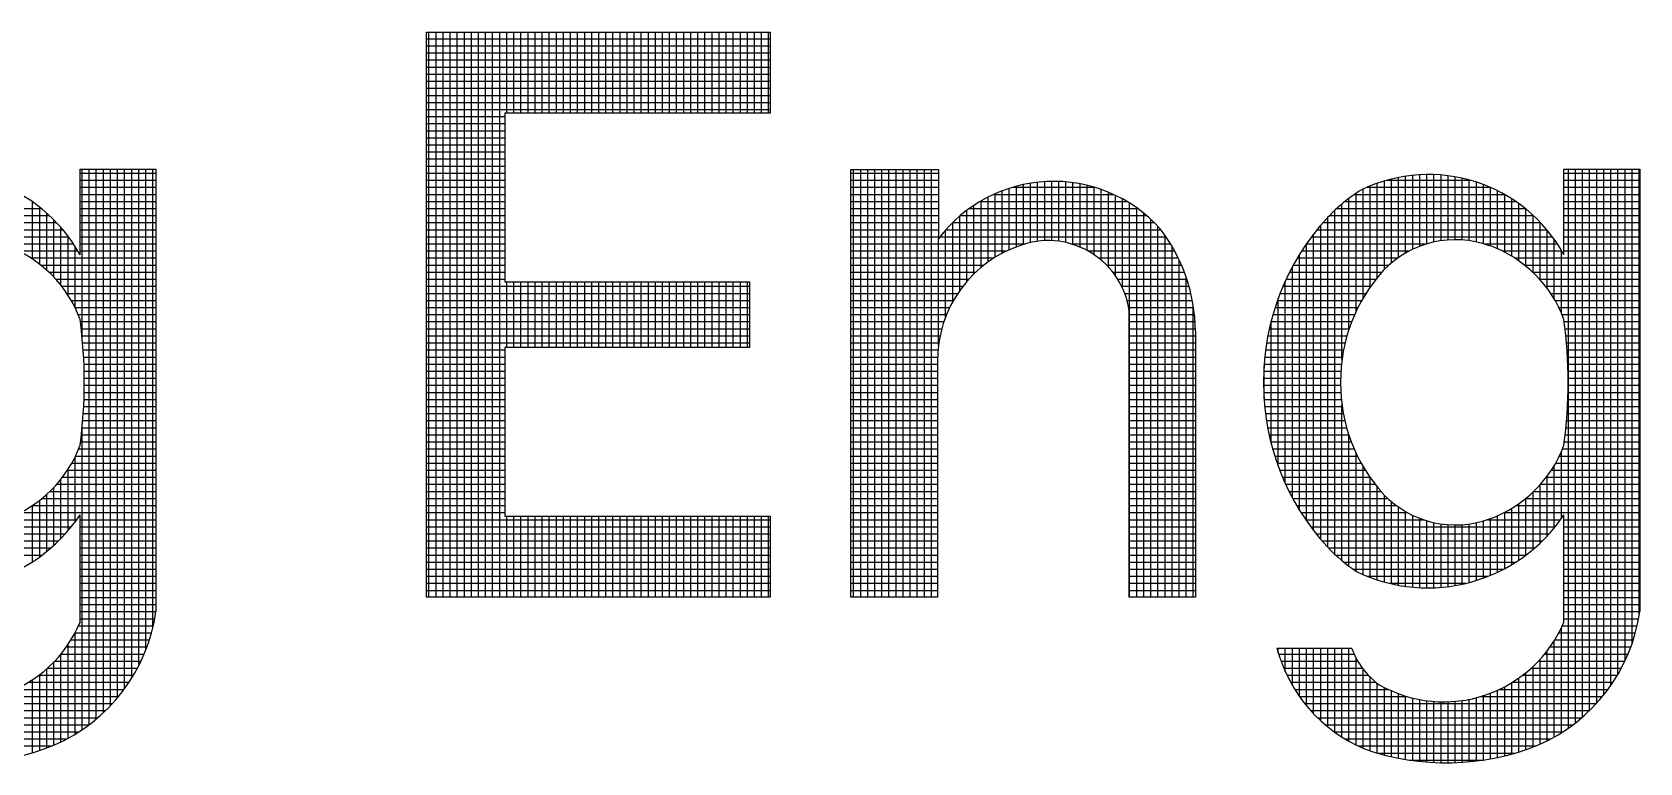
# Model space of a CAD drawing. Header units: inches. Extents: x 0 to 841, y 0 to 594.
# Drawn here: x 722.067 to 726.012, y 99.481 to 101.275 of the extents above; entities that cross this region are included whole.
import ezdxf

# ---------------------------------------------------------------- set-up
doc = ezdxf.new("R2010")
doc.units = ezdxf.units.IN
doc.header["$MEASUREMENT"] = 0
doc.layers.add('BG 한국지역난방기술주식회사 CI', color=7, linetype='Continuous')

msp = doc.modelspace()

# ---------------------------------------------------------------- linework, layer by layer
at = {"layer": 'BG 한국지역난방기술주식회사 CI', "color": 7, "linetype": 'Continuous', "lineweight": 25}
for p, q in [((723.0343, 99.8879), (723.0343, 101.2754)), ((723.0343, 101.2754), (723.8777, 101.2754)), ((723.0343, 101.2591), (723.8777, 101.2591)), ((723.0405, 99.8879), (723.0405, 101.2754)), ((723.0579, 99.8879), (723.0579, 101.2754)), ((723.0753, 99.8879), (723.0753, 101.2754)), ((723.0926, 99.8879), (723.0926, 101.2754)), ((723.11, 99.8879), (723.11, 101.2754)), ((723.1274, 99.8879), (723.1274, 101.2754)), ((723.1447, 99.8879), (723.1447, 101.2754)), ((723.1621, 99.8879), (723.1621, 101.2754)), ((723.1795, 99.8879), (723.1795, 101.2754)), ((723.1968, 99.8879), (723.1968, 101.2754)), ((723.2142, 99.8879), (723.2142, 101.2754)), ((723.2316, 101.0761), (723.2316, 101.2754)), ((723.2489, 101.0761), (723.2489, 101.2754)), ((723.2663, 101.0761), (723.2663, 101.2754)), ((723.2836, 101.0761), (723.2836, 101.2754)), ((723.301, 101.0761), (723.301, 101.2754)), ((723.3184, 101.0761), (723.3184, 101.2754)), ((723.3357, 101.0761), (723.3357, 101.2754)), ((723.3531, 101.0761), (723.3531, 101.2754)), ((723.3705, 101.0761), (723.3705, 101.2754)), ((723.3878, 101.0761), (723.3878, 101.2754)), ((723.4052, 101.0761), (723.4052, 101.2754)), ((723.4226, 101.0761), (723.4226, 101.2754)), ((723.4399, 101.0761), (723.4399, 101.2754)), ((723.4573, 101.0761), (723.4573, 101.2754)), ((723.4747, 101.0761), (723.4747, 101.2754)), ((723.492, 101.0761), (723.492, 101.2754)), ((723.5094, 101.0761), (723.5094, 101.2754)), ((723.5267, 101.0761), (723.5267, 101.2754)), ((723.5441, 101.0761), (723.5441, 101.2754)), ((723.5615, 101.0761), (723.5615, 101.2754)), ((723.5788, 101.0761), (723.5788, 101.2754)), ((723.5962, 101.0761), (723.5962, 101.2754)), ((723.6136, 101.0761), (723.6136, 101.2754)), ((723.6309, 101.0761), (723.6309, 101.2754)), ((723.6483, 101.0761), (723.6483, 101.2754)), ((723.6657, 101.0761), (723.6657, 101.2754)), ((723.683, 101.0761), (723.683, 101.2754)), ((723.7004, 101.0761), (723.7004, 101.2754)), ((723.7178, 101.0761), (723.7178, 101.2754)), ((723.7351, 101.0761), (723.7351, 101.2754)), ((723.7525, 101.0761), (723.7525, 101.2754)), ((723.7699, 101.0761), (723.7699, 101.2754)), ((723.7872, 101.0761), (723.7872, 101.2754)), ((723.8046, 101.0761), (723.8046, 101.2754)), ((723.8219, 101.0761), (723.8219, 101.2754)), ((723.8393, 101.0761), (723.8393, 101.2754)), ((723.8567, 101.0761), (723.8567, 101.2754)), ((723.874, 101.0761), (723.874, 101.2754)), ((723.8777, 101.2754), (723.8777, 101.0761)), ((723.0343, 101.2418), (723.8777, 101.2418)), ((723.0343, 101.2244), (723.8777, 101.2244)), ((723.0343, 101.207), (723.8777, 101.207)), ((723.0343, 101.1897), (723.8777, 101.1897)), ((723.0343, 101.1723), (723.8777, 101.1723)), ((723.0343, 101.1549), (723.8777, 101.1549)), ((723.0343, 101.1376), (723.8777, 101.1376)), ((723.0343, 101.1202), (723.8777, 101.1202)), ((723.0343, 101.1029), (723.8777, 101.1029)), ((723.0343, 101.0855), (723.8777, 101.0855)), ((723.0343, 101.0681), (723.2265, 101.0681)), ((723.8777, 101.0761), (723.2265, 101.0761)), ((723.2265, 101.0761), (723.2265, 100.6621)), ((723.0343, 101.0508), (723.2265, 101.0508)), ((723.0343, 101.0334), (723.2265, 101.0334)), ((723.0343, 101.016), (723.2265, 101.016)), ((723.0343, 100.9987), (723.2265, 100.9987)), ((723.0343, 100.9813), (723.2265, 100.9813)), ((723.0343, 100.9639), (723.2265, 100.9639)), ((723.0343, 100.9466), (723.2265, 100.9466)), ((722.1847, 100.7284), (722.1847, 100.9389)), ((722.1847, 100.9389), (722.3708, 100.9389)), ((722.1847, 100.9292), (722.3708, 100.9292)), ((722.1847, 100.9118), (722.3708, 100.9118)), ((722.1897, 100.525), (722.1897, 100.9389)), ((722.207, 99.5748), (722.207, 100.9389)), ((722.2244, 99.5887), (722.2244, 100.9389)), ((722.2418, 99.6041), (722.2418, 100.9389)), ((722.2591, 99.6214), (722.2591, 100.9389)), ((722.2765, 99.6409), (722.2765, 100.9389)), ((722.2939, 99.6631), (722.2939, 100.9389)), ((722.3112, 99.6889), (722.3112, 100.9389)), ((722.3286, 99.7196), (722.3286, 100.9389)), ((722.346, 99.7581), (722.346, 100.9389)), ((722.3633, 99.8134), (722.3633, 100.9389)), ((722.3708, 100.9389), (722.3708, 99.8526)), ((723.0343, 100.9292), (723.2265, 100.9292)), ((723.0343, 100.9118), (723.2265, 100.9118)), ((724.0759, 99.8879), (724.0759, 100.9383)), ((724.0759, 100.9383), (724.2907, 100.9383)), ((724.0759, 100.9292), (724.2907, 100.9292)), ((724.0759, 100.9118), (724.2907, 100.9118)), ((724.0824, 99.8879), (724.0824, 100.9383)), ((724.0998, 99.8879), (724.0998, 100.9383)), ((724.1171, 99.8879), (724.1171, 100.9383)), ((724.1345, 99.8879), (724.1345, 100.9383)), ((724.1519, 99.8879), (724.1519, 100.9383)), ((724.1692, 99.8879), (724.1692, 100.9383)), ((724.1866, 99.8879), (724.1866, 100.9383)), ((724.204, 99.8879), (724.204, 100.9383)), ((724.2213, 99.8879), (724.2213, 100.9383)), ((724.2387, 99.8879), (724.2387, 100.9383)), ((724.2561, 99.8879), (724.2561, 100.9383)), ((724.2734, 99.8879), (724.2734, 100.9383)), ((724.2907, 100.9383), (724.2907, 100.7681)), ((724.5165, 100.7588), (724.5165, 100.9045)), ((724.5339, 100.7618), (724.5339, 100.9069)), ((724.5513, 100.7633), (724.5513, 100.9083)), ((724.5686, 100.7633), (724.5686, 100.909)), ((724.586, 100.7618), (724.586, 100.9088)), ((724.6033, 100.7587), (724.6033, 100.9077)), ((724.6207, 100.7541), (724.6207, 100.9057)), ((724.6381, 100.7477), (724.6381, 100.9029)), ((725.3674, 100.673), (725.3674, 100.9043)), ((725.3848, 100.6929), (725.3848, 100.91)), ((725.3912, 100.9118), (725.5949, 100.9118)), ((725.4021, 100.7088), (725.4021, 100.9147)), ((725.4195, 100.7221), (725.4195, 100.9186)), ((725.4368, 100.7331), (725.4368, 100.9216)), ((725.4542, 100.7422), (725.4542, 100.9238)), ((725.4716, 100.7496), (725.4716, 100.9252)), ((725.4889, 100.7555), (725.4889, 100.9258)), ((725.5063, 100.76), (725.5063, 100.9256)), ((725.5237, 100.7632), (725.5237, 100.9246)), ((725.541, 100.7651), (725.541, 100.9227)), ((725.5584, 100.7658), (725.5584, 100.9201)), ((725.5758, 100.7652), (725.5758, 100.9167)), ((725.5931, 100.7635), (725.5931, 100.9123)), ((725.6105, 100.7604), (725.6105, 100.9071)), ((725.8253, 100.7284), (725.8253, 100.9389)), ((725.8253, 100.9389), (726.0115, 100.9389)), ((725.8253, 100.9292), (726.0115, 100.9292)), ((725.8253, 100.9118), (726.0115, 100.9118)), ((725.8362, 99.5664), (725.8362, 100.9389)), ((725.8536, 99.5793), (725.8536, 100.9389)), ((725.871, 99.5937), (725.871, 100.9389)), ((725.8883, 99.6097), (725.8883, 100.9389)), ((725.9057, 99.6277), (725.9057, 100.9389)), ((725.923, 99.6481), (725.923, 100.9389)), ((725.9404, 99.6714), (725.9404, 100.9389)), ((725.9578, 99.6986), (725.9578, 100.9389)), ((725.9751, 99.7315), (725.9751, 100.9389)), ((725.9925, 99.7741), (725.9925, 100.9389)), ((726.0099, 99.8421), (726.0099, 100.9389)), ((726.0115, 100.9389), (726.0115, 99.8526)), ((722.1847, 100.8945), (722.3708, 100.8945)), ((722.1847, 100.8771), (722.3708, 100.8771)), ((723.0343, 100.8945), (723.2265, 100.8945)), ((723.0343, 100.8771), (723.2265, 100.8771)), ((724.0759, 100.8945), (724.2907, 100.8945)), ((724.0759, 100.8771), (724.2907, 100.8771)), ((724.4123, 100.7112), (724.4123, 100.8704)), ((724.4262, 100.8771), (724.7194, 100.8771)), ((724.4297, 100.7227), (724.4297, 100.8787)), ((724.4471, 100.7327), (724.4471, 100.8858)), ((724.4644, 100.7411), (724.4644, 100.892)), ((724.4726, 100.8945), (724.673, 100.8945)), ((724.4818, 100.7482), (724.4818, 100.8971)), ((724.4992, 100.7541), (724.4992, 100.9012)), ((724.6554, 100.7393), (724.6554, 100.8992)), ((724.6728, 100.7288), (724.6728, 100.8945)), ((724.6902, 100.7155), (724.6902, 100.8889)), ((724.7075, 100.6989), (724.7075, 100.8823)), ((724.7249, 100.6773), (724.7249, 100.8745)), ((724.7423, 100.647), (724.7423, 100.8656)), ((725.2979, 100.5465), (725.2979, 100.8671)), ((725.3118, 100.8771), (725.6787, 100.8771)), ((725.3153, 100.5899), (725.3153, 100.8795)), ((725.3327, 100.6229), (725.3327, 100.8901)), ((725.3423, 100.8945), (725.6438, 100.8945)), ((725.35, 100.65), (725.35, 100.8977)), ((725.6279, 100.756), (725.6279, 100.901)), ((725.6452, 100.7502), (725.6452, 100.8939)), ((725.6626, 100.7432), (725.6626, 100.8857)), ((725.6799, 100.7348), (725.6799, 100.8764)), ((725.6973, 100.725), (725.6973, 100.8659)), ((725.8253, 100.8945), (726.0115, 100.8945)), ((725.8253, 100.8771), (726.0115, 100.8771)), ((721.6093, 100.825), (722.1095, 100.825)), ((721.6274, 100.8424), (722.0894, 100.8424)), ((722.0681, 100.7177), (722.0681, 100.8583)), ((722.0855, 100.7052), (722.0855, 100.8455)), ((722.1029, 100.6906), (722.1029, 100.831)), ((722.1847, 100.8597), (722.3708, 100.8597)), ((722.1847, 100.8424), (722.3708, 100.8424)), ((722.1847, 100.825), (722.3708, 100.825)), ((723.0343, 100.8597), (723.2265, 100.8597)), ((723.0343, 100.8424), (723.2265, 100.8424)), ((723.0343, 100.825), (723.2265, 100.825)), ((724.0759, 100.8597), (724.2907, 100.8597)), ((724.0759, 100.8424), (724.2907, 100.8424)), ((724.0759, 100.825), (724.2907, 100.825)), ((724.3429, 100.6412), (724.3429, 100.8238)), ((724.3443, 100.825), (724.8012, 100.825)), ((724.3602, 100.6634), (724.3602, 100.8378)), ((724.3665, 100.8424), (724.7791, 100.8424)), ((724.3776, 100.682), (724.3776, 100.8501)), ((724.393, 100.8597), (724.7526, 100.8597)), ((724.395, 100.6977), (724.395, 100.8609)), ((724.7596, 99.8879), (724.7596, 100.8555)), ((724.777, 99.8879), (724.777, 100.8439)), ((724.7944, 99.8879), (724.7944, 100.8307)), ((725.2499, 100.825), (725.7502, 100.825)), ((725.2632, 99.9933), (725.2632, 100.8379)), ((725.2681, 100.8424), (725.73, 100.8424)), ((725.2806, 100.4712), (725.2806, 100.8533)), ((725.2885, 100.8597), (725.7066, 100.8597)), ((725.7147, 100.7137), (725.7147, 100.8541)), ((725.732, 100.7005), (725.732, 100.8408)), ((725.7494, 100.6852), (725.7494, 100.8257)), ((725.8253, 100.8597), (726.0115, 100.8597)), ((725.8253, 100.8424), (726.0115, 100.8424)), ((725.8253, 100.825), (726.0115, 100.825)), ((721.5788, 100.7903), (722.1425, 100.7903)), ((721.5933, 100.8077), (722.1271, 100.8077)), ((722.1202, 100.6737), (722.1202, 100.8147)), ((722.1376, 100.6536), (722.1376, 100.7961)), ((722.1847, 100.8077), (722.3708, 100.8077)), ((722.1847, 100.7903), (722.3708, 100.7903)), ((723.0343, 100.8077), (723.2265, 100.8077)), ((723.0343, 100.7903), (723.2265, 100.7903)), ((724.0759, 100.8077), (724.2907, 100.8077)), ((724.0759, 100.7903), (724.2907, 100.7903)), ((724.3082, 100.5762), (724.3082, 100.7895)), ((724.3089, 100.7903), (724.8364, 100.7903)), ((724.3253, 100.8077), (724.8202, 100.8077)), ((724.3255, 100.6135), (724.3255, 100.8078)), ((724.8117, 99.8879), (724.8117, 100.8158)), ((724.8291, 99.8879), (724.8291, 100.7986)), ((725.2195, 100.7903), (725.7832, 100.7903)), ((725.2285, 100.03), (725.2285, 100.8012)), ((725.234, 100.8077), (725.7677, 100.8077)), ((725.2458, 100.0104), (725.2458, 100.8208)), ((725.7668, 100.6673), (725.7668, 100.8087)), ((725.7841, 100.646), (725.7841, 100.7892)), ((725.8253, 100.8077), (726.0115, 100.8077)), ((725.8253, 100.7903), (726.0115, 100.7903)), ((721.5653, 100.7729), (722.1562, 100.7729)), ((721.9887, 100.7556), (722.1684, 100.7556)), ((722.155, 100.6294), (722.155, 100.7746)), ((722.1723, 100.5988), (722.1723, 100.7494)), ((722.1847, 100.7729), (722.3708, 100.7729)), ((722.1847, 100.7556), (722.3708, 100.7556)), ((723.0343, 100.7729), (723.2265, 100.7729)), ((723.0343, 100.7556), (723.2265, 100.7556)), ((724.0759, 100.7729), (724.2907, 100.7729)), ((724.0759, 100.7556), (724.504, 100.7556)), ((724.2908, 100.5073), (724.2908, 100.7682)), ((724.2944, 100.7729), (724.8488, 100.7729)), ((724.6158, 100.7556), (724.8599, 100.7556)), ((724.8465, 99.8879), (724.8465, 100.7763)), ((724.8638, 99.8879), (724.8638, 100.749)), ((725.1935, 100.7556), (725.4891, 100.7556)), ((725.1937, 100.0753), (725.1937, 100.7559)), ((725.206, 100.7729), (725.7969, 100.7729)), ((725.2111, 100.0516), (725.2111, 100.7797)), ((725.6294, 100.7556), (725.809, 100.7556)), ((725.8015, 100.6199), (725.8015, 100.7666)), ((725.8253, 100.7729), (726.0115, 100.7729)), ((725.8253, 100.7556), (726.0115, 100.7556)), ((722.0326, 100.7382), (722.1791, 100.7382)), ((722.0634, 100.7208), (722.3708, 100.7208)), ((722.1847, 100.7382), (722.3708, 100.7382)), ((723.0343, 100.7382), (723.2265, 100.7382)), ((723.0343, 100.7208), (723.2265, 100.7208)), ((724.0759, 100.7382), (724.4581, 100.7382)), ((724.0759, 100.7208), (724.4266, 100.7208)), ((724.6575, 100.7382), (724.8699, 100.7382)), ((724.6837, 100.7208), (724.8788, 100.7208)), ((724.8812, 99.8879), (724.8812, 100.7158)), ((725.1712, 100.7208), (725.4177, 100.7208)), ((725.1764, 100.1019), (725.1764, 100.7293)), ((725.182, 100.7382), (725.4462, 100.7382)), ((725.6733, 100.7382), (725.8198, 100.7382)), ((725.704, 100.7208), (726.0115, 100.7208)), ((725.8189, 100.5861), (725.8189, 100.7398)), ((725.8253, 100.7382), (726.0115, 100.7382)), ((722.0877, 100.7035), (722.3708, 100.7035)), ((722.1078, 100.6861), (722.3708, 100.6861)), ((722.1248, 100.6687), (722.3708, 100.6687)), ((723.0343, 100.7035), (723.2265, 100.7035)), ((723.0343, 100.6861), (723.2265, 100.6861)), ((723.0343, 100.6687), (723.2265, 100.6687)), ((724.0759, 100.7035), (724.4021, 100.7035)), ((724.0759, 100.6861), (724.3819, 100.6861)), ((724.0759, 100.6687), (724.3649, 100.6687)), ((724.7032, 100.7035), (724.8867, 100.7035)), ((724.7184, 100.6861), (724.8937, 100.6861)), ((724.7305, 100.6687), (724.8999, 100.6687)), ((724.8985, 99.8879), (724.8985, 100.6727)), ((725.1438, 100.6687), (725.364, 100.6687)), ((725.1522, 100.6861), (725.3785, 100.6861)), ((725.159, 100.132), (725.159, 100.6992)), ((725.1613, 100.7035), (725.3959, 100.7035)), ((725.7283, 100.7035), (726.0115, 100.7035)), ((725.7484, 100.6861), (726.0115, 100.6861)), ((725.7655, 100.6687), (726.0115, 100.6687)), ((722.1394, 100.6514), (722.3708, 100.6514)), ((722.1519, 100.634), (722.3708, 100.634)), ((723.0343, 100.6514), (723.8268, 100.6514)), ((723.0343, 100.634), (723.8268, 100.634)), ((723.2265, 100.6621), (723.8268, 100.6621)), ((723.2316, 100.5012), (723.2316, 100.6621)), ((723.2489, 100.5012), (723.2489, 100.6621)), ((723.2663, 100.5012), (723.2663, 100.6621)), ((723.2836, 100.5012), (723.2836, 100.6621)), ((723.301, 100.5012), (723.301, 100.6621)), ((723.3184, 100.5012), (723.3184, 100.6621)), ((723.3357, 100.5012), (723.3357, 100.6621)), ((723.3531, 100.5012), (723.3531, 100.6621)), ((723.3705, 100.5012), (723.3705, 100.6621)), ((723.3878, 100.5012), (723.3878, 100.6621)), ((723.4052, 100.5012), (723.4052, 100.6621)), ((723.4226, 100.5012), (723.4226, 100.6621)), ((723.4399, 100.5012), (723.4399, 100.6621)), ((723.4573, 100.5012), (723.4573, 100.6621)), ((723.4747, 100.5012), (723.4747, 100.6621)), ((723.492, 100.5012), (723.492, 100.6621)), ((723.5094, 100.5012), (723.5094, 100.6621)), ((723.5267, 100.5012), (723.5267, 100.6621)), ((723.5441, 100.5012), (723.5441, 100.6621)), ((723.5615, 100.5012), (723.5615, 100.6621)), ((723.5788, 100.5012), (723.5788, 100.6621)), ((723.5962, 100.5012), (723.5962, 100.6621)), ((723.6136, 100.5012), (723.6136, 100.6621)), ((723.6309, 100.5012), (723.6309, 100.6621)), ((723.6483, 100.5012), (723.6483, 100.6621)), ((723.6657, 100.5012), (723.6657, 100.6621)), ((723.683, 100.5012), (723.683, 100.6621)), ((723.7004, 100.5012), (723.7004, 100.6621)), ((723.7178, 100.5012), (723.7178, 100.6621)), ((723.7351, 100.5012), (723.7351, 100.6621)), ((723.7525, 100.5012), (723.7525, 100.6621)), ((723.7699, 100.5012), (723.7699, 100.6621)), ((723.7872, 100.5012), (723.7872, 100.6621)), ((723.8046, 100.5012), (723.8046, 100.6621)), ((723.8219, 100.5012), (723.8219, 100.6621)), ((723.8268, 100.6621), (723.8268, 100.5012)), ((724.0759, 100.6514), (724.3504, 100.6514)), ((724.0759, 100.634), (724.338, 100.634)), ((724.7402, 100.6514), (724.9052, 100.6514)), ((724.7477, 100.634), (724.9097, 100.634)), ((725.1289, 100.634), (725.3394, 100.634)), ((725.136, 100.6514), (725.351, 100.6514)), ((725.1416, 100.1671), (725.1416, 100.6642)), ((725.78, 100.6514), (726.0115, 100.6514)), ((725.7926, 100.634), (726.0115, 100.634)), ((722.1628, 100.6166), (722.3708, 100.6166)), ((722.1721, 100.5993), (722.3708, 100.5993)), ((723.0343, 100.6166), (723.8268, 100.6166)), ((723.0343, 100.5993), (723.8268, 100.5993)), ((724.0759, 100.6166), (724.3273, 100.6166)), ((724.0759, 100.5993), (724.3182, 100.5993)), ((724.7534, 100.6166), (724.9134, 100.6166)), ((724.7575, 100.5993), (724.9163, 100.5993)), ((724.7589, 99.8879), (724.7589, 100.5909)), ((724.9159, 99.8879), (724.9159, 100.6021)), ((725.1166, 100.5993), (725.3198, 100.5993)), ((725.1224, 100.6166), (725.329, 100.6166)), ((725.1243, 100.2095), (725.1243, 100.6218)), ((725.8034, 100.6166), (726.0115, 100.6166)), ((725.8127, 100.5993), (726.0115, 100.5993)), ((722.18, 100.5819), (722.3708, 100.5819)), ((722.1854, 100.5646), (722.3708, 100.5646)), ((722.1874, 100.5472), (722.3708, 100.5472)), ((723.0343, 100.5819), (723.8268, 100.5819)), ((723.0343, 100.5646), (723.8268, 100.5646)), ((723.0343, 100.5472), (723.8268, 100.5472)), ((724.0759, 100.5819), (724.3104, 100.5819)), ((724.0759, 100.5646), (724.304, 100.5646)), ((724.0759, 100.5472), (724.2987, 100.5472)), ((724.7589, 100.5819), (724.9186, 100.5819)), ((724.7589, 100.5646), (724.92, 100.5646)), ((724.7589, 100.5472), (724.9208, 100.5472)), ((725.1025, 100.5472), (725.2981, 100.5472)), ((725.1066, 100.5646), (725.3044, 100.5646)), ((725.1069, 100.2655), (725.1069, 100.5657)), ((725.1113, 100.5819), (725.3116, 100.5819)), ((725.8207, 100.5819), (726.0115, 100.5819)), ((725.826, 100.5646), (726.0115, 100.5646)), ((725.8281, 100.5472), (726.0115, 100.5472)), ((722.1892, 100.5298), (722.3708, 100.5298)), ((722.1908, 100.5125), (722.3708, 100.5125)), ((723.0343, 100.5298), (723.8268, 100.5298)), ((723.0343, 100.5125), (723.8268, 100.5125)), ((724.0759, 100.5298), (724.2946, 100.5298)), ((724.0759, 100.5125), (724.2915, 100.5125)), ((724.7589, 100.5298), (724.9209, 100.5298)), ((724.7589, 100.5125), (724.9209, 100.5125)), ((724.9209, 100.5413), (724.9209, 99.8879)), ((725.0958, 100.5125), (725.2882, 100.5125)), ((725.0989, 100.5298), (725.2927, 100.5298)), ((725.8299, 100.5298), (726.0115, 100.5298)), ((725.8314, 100.5125), (726.0115, 100.5125)), ((722.1921, 100.4951), (722.3708, 100.4951)), ((722.1931, 100.4777), (722.3708, 100.4777)), ((723.0343, 100.4951), (723.2265, 100.4951)), ((723.0343, 100.4777), (723.2265, 100.4777)), ((723.8268, 100.5012), (723.2265, 100.5012)), ((723.2265, 100.5012), (723.2265, 100.0872)), ((724.0759, 100.4951), (724.2895, 100.4951)), ((724.0759, 100.4777), (724.2885, 100.4777)), ((724.7589, 100.4951), (724.9209, 100.4951)), ((724.7589, 100.4777), (724.9209, 100.4777)), ((725.0913, 100.4777), (725.2815, 100.4777)), ((725.0933, 100.4951), (725.2844, 100.4951)), ((725.8327, 100.4951), (726.0115, 100.4951)), ((725.8338, 100.4777), (726.0115, 100.4777)), ((722.1939, 100.4604), (722.3708, 100.4604)), ((722.1944, 100.443), (722.3708, 100.443)), ((723.0343, 100.4604), (723.2265, 100.4604)), ((723.0343, 100.443), (723.2265, 100.443)), ((724.0759, 100.4604), (724.2884, 100.4604)), ((724.0759, 100.443), (724.2884, 100.443)), ((724.2884, 100.4639), (724.2884, 99.8879)), ((724.7589, 100.4604), (724.9209, 100.4604)), ((724.7589, 100.443), (724.9209, 100.443)), ((725.0889, 100.443), (725.2779, 100.443)), ((725.0896, 100.3751), (725.0896, 100.4562)), ((725.0898, 100.4604), (725.2793, 100.4604)), ((725.8345, 100.4604), (726.0115, 100.4604)), ((725.8351, 100.443), (726.0115, 100.443)), ((722.1945, 100.3909), (722.3708, 100.3909)), ((722.1947, 100.4256), (722.3708, 100.4256)), ((722.1947, 100.4083), (722.3708, 100.4083)), ((723.0343, 100.4256), (723.2265, 100.4256)), ((723.0343, 100.4083), (723.2265, 100.4083)), ((723.0343, 100.3909), (723.2265, 100.3909)), ((724.0759, 100.4256), (724.2884, 100.4256)), ((724.0759, 100.4083), (724.2884, 100.4083)), ((724.0759, 100.3909), (724.2884, 100.3909)), ((724.7589, 100.4256), (724.9209, 100.4256)), ((724.7589, 100.4083), (724.9209, 100.4083)), ((724.7589, 100.3909), (724.9209, 100.3909)), ((725.0884, 100.4256), (725.2772, 100.4256)), ((725.0884, 100.4083), (725.2772, 100.4083)), ((725.0888, 100.3909), (725.2777, 100.3909)), ((725.8351, 100.3909), (726.0115, 100.3909)), ((725.8353, 100.4256), (726.0115, 100.4256)), ((725.8354, 100.4083), (726.0115, 100.4083)), ((722.1932, 100.3562), (722.3708, 100.3562)), ((722.194, 100.3735), (722.3708, 100.3735)), ((723.0343, 100.3735), (723.2265, 100.3735)), ((723.0343, 100.3562), (723.2265, 100.3562)), ((724.0759, 100.3735), (724.2884, 100.3735)), ((724.0759, 100.3562), (724.2884, 100.3562)), ((724.7589, 100.3735), (724.9209, 100.3735)), ((724.7589, 100.3562), (724.9209, 100.3562)), ((725.0897, 100.3735), (725.279, 100.3735)), ((725.0911, 100.3562), (725.2811, 100.3562)), ((725.2806, 99.978), (725.2806, 100.36)), ((725.8339, 100.3562), (726.0115, 100.3562)), ((725.8346, 100.3735), (726.0115, 100.3735)), ((722.191, 100.3214), (722.3708, 100.3214)), ((722.1922, 100.3388), (722.3708, 100.3388)), ((723.0343, 100.3388), (723.2265, 100.3388)), ((723.0343, 100.3214), (723.2265, 100.3214)), ((724.0759, 100.3388), (724.2884, 100.3388)), ((724.0759, 100.3214), (724.2884, 100.3214)), ((724.7589, 100.3388), (724.9209, 100.3388)), ((724.7589, 100.3214), (724.9209, 100.3214)), ((725.093, 100.3388), (725.2839, 100.3388)), ((725.0954, 100.3214), (725.2876, 100.3214)), ((725.8317, 100.3214), (726.0115, 100.3214)), ((725.8329, 100.3388), (726.0115, 100.3388)), ((722.1877, 100.2867), (722.3708, 100.2867)), ((722.1895, 100.3041), (722.3708, 100.3041)), ((722.1897, 99.5624), (722.1897, 100.3062)), ((723.0343, 100.3041), (723.2265, 100.3041)), ((723.0343, 100.2867), (723.2265, 100.2867)), ((724.0759, 100.3041), (724.2884, 100.3041)), ((724.0759, 100.2867), (724.2884, 100.2867)), ((724.7589, 100.3041), (724.9209, 100.3041)), ((724.7589, 100.2867), (724.9209, 100.2867)), ((725.0984, 100.3041), (725.292, 100.3041)), ((725.1019, 100.2867), (725.2973, 100.2867)), ((725.2979, 99.9641), (725.2979, 100.2847)), ((725.8284, 100.2867), (726.0115, 100.2867)), ((725.8302, 100.3041), (726.0115, 100.3041)), ((722.1723, 100.0728), (722.1723, 100.2325)), ((722.1734, 100.2346), (722.3708, 100.2346)), ((722.1811, 100.252), (722.3708, 100.252)), ((722.1857, 100.2694), (722.3708, 100.2694)), ((723.0343, 100.2694), (723.2265, 100.2694)), ((723.0343, 100.252), (723.2265, 100.252)), ((723.0343, 100.2346), (723.2265, 100.2346)), ((724.0759, 100.2694), (724.2884, 100.2694)), ((724.0759, 100.252), (724.2884, 100.252)), ((724.0759, 100.2346), (724.2884, 100.2346)), ((724.7589, 100.2694), (724.9209, 100.2694)), ((724.7589, 100.252), (724.9209, 100.252)), ((724.7589, 100.2346), (724.9209, 100.2346)), ((725.1059, 100.2694), (725.3034, 100.2694)), ((725.1105, 100.252), (725.3105, 100.252)), ((725.1157, 100.2346), (725.3185, 100.2346)), ((725.3153, 99.9517), (725.3153, 100.2413)), ((725.8141, 100.2346), (726.0115, 100.2346)), ((725.8189, 100.081), (725.8189, 100.2451)), ((725.8218, 100.252), (726.0115, 100.252)), ((725.8264, 100.2694), (726.0115, 100.2694)), ((722.1537, 100.1999), (722.3708, 100.1999)), ((722.155, 100.0511), (722.155, 100.2018)), ((722.1643, 100.2173), (722.3708, 100.2173)), ((723.0343, 100.2173), (723.2265, 100.2173)), ((723.0343, 100.1999), (723.2265, 100.1999)), ((724.0759, 100.2173), (724.2884, 100.2173)), ((724.0759, 100.1999), (724.2884, 100.1999)), ((724.7589, 100.2173), (724.9209, 100.2173)), ((724.7589, 100.1999), (724.9209, 100.1999)), ((725.1215, 100.2173), (725.3275, 100.2173)), ((725.1279, 100.1999), (725.3377, 100.1999)), ((725.3327, 99.9435), (725.3327, 100.2083)), ((725.7944, 100.1999), (726.0115, 100.1999)), ((725.8015, 100.0581), (725.8015, 100.2113)), ((725.805, 100.2173), (726.0115, 100.2173)), ((722.1202, 100.0153), (722.1202, 100.1576)), ((722.1272, 100.1652), (722.3708, 100.1652)), ((722.1376, 100.0321), (722.1376, 100.1776)), ((722.1414, 100.1825), (722.3708, 100.1825)), ((723.0343, 100.1825), (723.2265, 100.1825)), ((723.0343, 100.1652), (723.2265, 100.1652)), ((724.0759, 100.1825), (724.2884, 100.1825)), ((724.0759, 100.1652), (724.2884, 100.1652)), ((724.7589, 100.1825), (724.9209, 100.1825)), ((724.7589, 100.1652), (724.9209, 100.1652)), ((725.1349, 100.1825), (725.3491, 100.1825)), ((725.1425, 100.1652), (725.3619, 100.1652)), ((725.35, 99.9365), (725.35, 100.1812)), ((725.3674, 99.9305), (725.3674, 100.1582)), ((725.7668, 100.0208), (725.7668, 100.1639)), ((725.7679, 100.1652), (726.0115, 100.1652)), ((725.7821, 100.1825), (726.0115, 100.1825)), ((725.7841, 100.0383), (725.7841, 100.1852)), ((722.0675, 100.1131), (722.3708, 100.1131)), ((722.0681, 99.9752), (722.0681, 100.1135)), ((722.0855, 99.9871), (722.0855, 100.1261)), ((722.091, 100.1304), (722.3708, 100.1304)), ((722.1029, 100.0004), (722.1029, 100.1406)), ((722.1106, 100.1478), (722.3708, 100.1478)), ((723.0343, 100.1478), (723.2265, 100.1478)), ((723.0343, 100.1304), (723.2265, 100.1304)), ((723.0343, 100.1131), (723.2265, 100.1131)), ((724.0759, 100.1478), (724.2884, 100.1478)), ((724.0759, 100.1304), (724.2884, 100.1304)), ((724.0759, 100.1131), (724.2884, 100.1131)), ((724.7589, 100.1478), (724.9209, 100.1478)), ((724.7589, 100.1304), (724.9209, 100.1304)), ((724.7589, 100.1131), (724.9209, 100.1131)), ((725.1508, 100.1478), (725.3761, 100.1478)), ((725.1599, 100.1304), (725.3929, 100.1304)), ((725.1697, 100.1131), (725.414, 100.1131)), ((725.3848, 99.9253), (725.3848, 100.1383)), ((725.4021, 99.9209), (725.4021, 100.1224)), ((725.7081, 100.1131), (726.0115, 100.1131)), ((725.7147, 99.9791), (725.7147, 100.1175)), ((725.7317, 100.1304), (726.0115, 100.1304)), ((725.732, 99.9914), (725.732, 100.1307)), ((725.7494, 100.0053), (725.7494, 100.146)), ((725.7513, 100.1478), (726.0115, 100.1478)), ((721.9972, 100.0783), (722.1763, 100.0783)), ((722.0379, 100.0957), (722.3708, 100.0957)), ((722.1847, 99.8269), (722.1847, 100.0904)), ((722.1847, 100.0783), (722.3708, 100.0783)), ((723.0343, 100.0957), (723.2265, 100.0957)), ((723.0343, 100.0783), (723.8777, 100.0783)), ((723.2265, 100.0872), (723.8777, 100.0872)), ((723.2316, 99.8879), (723.2316, 100.0872)), ((723.2489, 99.8879), (723.2489, 100.0872)), ((723.2663, 99.8879), (723.2663, 100.0872)), ((723.2836, 99.8879), (723.2836, 100.0872)), ((723.301, 99.8879), (723.301, 100.0872)), ((723.3184, 99.8879), (723.3184, 100.0872)), ((723.3357, 99.8879), (723.3357, 100.0872)), ((723.3531, 99.8879), (723.3531, 100.0872)), ((723.3705, 99.8879), (723.3705, 100.0872)), ((723.3878, 99.8879), (723.3878, 100.0872)), ((723.4052, 99.8879), (723.4052, 100.0872)), ((723.4226, 99.8879), (723.4226, 100.0872)), ((723.4399, 99.8879), (723.4399, 100.0872)), ((723.4573, 99.8879), (723.4573, 100.0872)), ((723.4747, 99.8879), (723.4747, 100.0872)), ((723.492, 99.8879), (723.492, 100.0872)), ((723.5094, 99.8879), (723.5094, 100.0872)), ((723.5267, 99.8879), (723.5267, 100.0872)), ((723.5441, 99.8879), (723.5441, 100.0872)), ((723.5615, 99.8879), (723.5615, 100.0872)), ((723.5788, 99.8879), (723.5788, 100.0872)), ((723.5962, 99.8879), (723.5962, 100.0872)), ((723.6136, 99.8879), (723.6136, 100.0872)), ((723.6309, 99.8879), (723.6309, 100.0872)), ((723.6483, 99.8879), (723.6483, 100.0872)), ((723.6657, 99.8879), (723.6657, 100.0872)), ((723.683, 99.8879), (723.683, 100.0872)), ((723.7004, 99.8879), (723.7004, 100.0872)), ((723.7178, 99.8879), (723.7178, 100.0872)), ((723.7351, 99.8879), (723.7351, 100.0872)), ((723.7525, 99.8879), (723.7525, 100.0872)), ((723.7699, 99.8879), (723.7699, 100.0872)), ((723.7872, 99.8879), (723.7872, 100.0872)), ((723.8046, 99.8879), (723.8046, 100.0872)), ((723.8219, 99.8879), (723.8219, 100.0872)), ((723.8393, 99.8879), (723.8393, 100.0872)), ((723.8567, 99.8879), (723.8567, 100.0872)), ((723.874, 99.8879), (723.874, 100.0872)), ((723.8777, 100.0872), (723.8777, 99.8879)), ((724.0759, 100.0957), (724.2884, 100.0957)), ((724.0759, 100.0783), (724.2884, 100.0783)), ((724.7589, 100.0957), (724.9209, 100.0957)), ((724.7589, 100.0783), (724.9209, 100.0783)), ((725.1802, 100.0957), (725.4412, 100.0957)), ((725.1917, 100.0783), (725.4807, 100.0783)), ((725.4195, 99.9174), (725.4195, 100.1091)), ((725.4368, 99.9146), (725.4368, 100.0982)), ((725.4542, 99.9126), (725.4542, 100.0891)), ((725.4716, 99.9114), (725.4716, 100.0816)), ((725.4889, 99.9109), (725.4889, 100.0757)), ((725.6279, 99.935), (725.6279, 100.0752)), ((725.6378, 100.0783), (725.817, 100.0783)), ((725.6452, 99.9418), (725.6452, 100.081)), ((725.6626, 99.9495), (725.6626, 100.088)), ((725.6786, 100.0957), (726.0115, 100.0957)), ((725.6799, 99.9582), (725.6799, 100.0964)), ((725.6973, 99.9681), (725.6973, 100.1062)), ((725.8253, 99.8269), (725.8253, 100.0904)), ((725.8253, 100.0783), (726.0115, 100.0783)), ((721.5633, 100.061), (722.1632, 100.061)), ((721.5766, 100.0436), (722.1484, 100.0436)), ((722.1847, 100.061), (722.3708, 100.061)), ((722.1847, 100.0436), (722.3708, 100.0436)), ((723.0343, 100.061), (723.8777, 100.061)), ((723.0343, 100.0436), (723.8777, 100.0436)), ((724.0759, 100.061), (724.2884, 100.061)), ((724.0759, 100.0436), (724.2884, 100.0436)), ((724.7589, 100.061), (724.9209, 100.061)), ((724.7589, 100.0436), (724.9209, 100.0436)), ((725.204, 100.061), (725.8038, 100.061)), ((725.2173, 100.0436), (725.7891, 100.0436)), ((725.5063, 99.9112), (725.5063, 100.0712)), ((725.5237, 99.9123), (725.5237, 100.068)), ((725.541, 99.9141), (725.541, 100.0661)), ((725.5584, 99.9166), (725.5584, 100.0654)), ((725.5758, 99.92), (725.5758, 100.066)), ((725.5931, 99.9242), (725.5931, 100.0678)), ((725.6105, 99.9292), (725.6105, 100.0708)), ((725.8253, 100.061), (726.0115, 100.061)), ((725.8253, 100.0436), (726.0115, 100.0436)), ((721.591, 100.0263), (722.1318, 100.0263)), ((721.6066, 100.0089), (722.113, 100.0089)), ((722.1847, 100.0263), (722.3708, 100.0263)), ((722.1847, 100.0089), (722.3708, 100.0089)), ((723.0343, 100.0263), (723.8777, 100.0263)), ((723.0343, 100.0089), (723.8777, 100.0089)), ((724.0759, 100.0263), (724.2884, 100.0263)), ((724.0759, 100.0089), (724.2884, 100.0089)), ((724.7589, 100.0263), (724.9209, 100.0263)), ((724.7589, 100.0089), (724.9209, 100.0089)), ((725.2317, 100.0263), (725.7724, 100.0263)), ((725.2473, 100.0089), (725.7536, 100.0089)), ((725.8253, 100.0263), (726.0115, 100.0263)), ((725.8253, 100.0089), (726.0115, 100.0089)), ((721.6244, 99.9915), (722.0915, 99.9915)), ((722.1847, 99.9915), (722.3708, 99.9915)), ((722.1847, 99.9742), (722.3708, 99.9742)), ((722.1847, 99.9568), (722.3708, 99.9568)), ((723.0343, 99.9915), (723.8777, 99.9915)), ((723.0343, 99.9742), (723.8777, 99.9742)), ((723.0343, 99.9568), (723.8777, 99.9568)), ((724.0759, 99.9915), (724.2884, 99.9915)), ((724.0759, 99.9742), (724.2884, 99.9742)), ((724.0759, 99.9568), (724.2884, 99.9568)), ((724.7589, 99.9915), (724.9209, 99.9915)), ((724.7589, 99.9742), (724.9209, 99.9742)), ((724.7589, 99.9568), (724.9209, 99.9568)), ((725.2651, 99.9915), (725.7321, 99.9915)), ((725.2852, 99.9742), (725.7071, 99.9742)), ((725.308, 99.9568), (725.6772, 99.9568)), ((725.8253, 99.9915), (726.0115, 99.9915)), ((725.8253, 99.9742), (726.0115, 99.9742)), ((725.8253, 99.9568), (726.0115, 99.9568)), ((722.1847, 99.9394), (722.3708, 99.9394)), ((722.1847, 99.9221), (722.3708, 99.9221)), ((723.0343, 99.9394), (723.8777, 99.9394)), ((723.0343, 99.9221), (723.8777, 99.9221)), ((724.0759, 99.9394), (724.2884, 99.9394)), ((724.0759, 99.9221), (724.2884, 99.9221)), ((724.7589, 99.9394), (724.9209, 99.9394)), ((724.7589, 99.9221), (724.9209, 99.9221)), ((725.3425, 99.9394), (725.6395, 99.9394)), ((725.3972, 99.9221), (725.5848, 99.9221)), ((725.8253, 99.9394), (726.0115, 99.9394)), ((725.8253, 99.9221), (726.0115, 99.9221)), ((722.1847, 99.9047), (722.3708, 99.9047)), ((722.1847, 99.8873), (722.3708, 99.8873)), ((723.0343, 99.9047), (723.8777, 99.9047)), ((723.8777, 99.8879), (723.0343, 99.8879)), ((724.0759, 99.9047), (724.2884, 99.9047)), ((724.2884, 99.8879), (724.0759, 99.8879)), ((724.7589, 99.9047), (724.9209, 99.9047)), ((724.9209, 99.8879), (724.7589, 99.8879)), ((725.8253, 99.9047), (726.0115, 99.9047)), ((725.8253, 99.8873), (726.0115, 99.8873)), ((722.1847, 99.87), (722.3708, 99.87)), ((722.1847, 99.8526), (722.3708, 99.8526)), ((725.8253, 99.87), (726.0115, 99.87)), ((725.8253, 99.8526), (726.0115, 99.8526)), ((722.1721, 99.8005), (722.36, 99.8005)), ((722.1723, 99.5512), (722.1723, 99.8009)), ((722.1807, 99.8179), (722.3644, 99.8179)), ((722.1847, 99.8352), (722.368, 99.8352)), ((725.8128, 99.8005), (726.0007, 99.8005)), ((725.8189, 99.5548), (725.8189, 99.8125)), ((725.8214, 99.8179), (726.0051, 99.8179)), ((725.8253, 99.8352), (726.0087, 99.8352)), ((722.1507, 99.7658), (722.3489, 99.7658)), ((722.155, 99.5412), (722.155, 99.772)), ((722.1622, 99.7832), (722.3549, 99.7832)), ((725.1212, 99.7624), (725.3051, 99.7624)), ((725.1243, 99.7514), (725.1243, 99.7624)), ((725.1416, 99.705), (725.1416, 99.7624)), ((725.159, 99.6713), (725.159, 99.7624)), ((725.1764, 99.6441), (725.1764, 99.7624)), ((725.1937, 99.6213), (725.1937, 99.7624)), ((725.2111, 99.6017), (725.2111, 99.7624)), ((725.2285, 99.5846), (725.2285, 99.7624)), ((725.2458, 99.5695), (725.2458, 99.7624)), ((725.2632, 99.5562), (725.2632, 99.7624)), ((725.2806, 99.5444), (725.2806, 99.7624)), ((725.2979, 99.534), (725.2979, 99.7624)), ((725.7914, 99.7658), (725.9895, 99.7658)), ((725.8015, 99.5444), (725.8015, 99.781)), ((725.8028, 99.7832), (725.9955, 99.7832)), ((722.1202, 99.5243), (722.1202, 99.729)), ((722.1222, 99.7311), (722.3343, 99.7311)), ((722.1375, 99.7484), (722.342, 99.7484)), ((722.1376, 99.5322), (722.1376, 99.7486)), ((725.1252, 99.7484), (725.3106, 99.7484)), ((725.131, 99.7311), (725.3195, 99.7311)), ((725.3153, 99.5248), (725.3153, 99.7387)), ((725.7629, 99.7311), (725.9749, 99.7311)), ((725.7668, 99.5268), (725.7668, 99.7353)), ((725.7781, 99.7484), (725.9827, 99.7484)), ((725.7841, 99.5351), (725.7841, 99.756)), ((722.0583, 99.679), (722.3049, 99.679)), ((722.0681, 99.5062), (722.0681, 99.6853)), ((722.0836, 99.6963), (722.3158, 99.6963)), ((722.0855, 99.5116), (722.0855, 99.6978)), ((722.1029, 99.5176), (722.1029, 99.7123)), ((722.1045, 99.7137), (722.3255, 99.7137)), ((725.1378, 99.7137), (725.3308, 99.7137)), ((725.1457, 99.6963), (725.3454, 99.6963)), ((725.1547, 99.679), (725.3643, 99.679)), ((725.3327, 99.5167), (725.3327, 99.7113)), ((725.35, 99.5105), (725.35, 99.6916)), ((725.699, 99.679), (725.9455, 99.679)), ((725.7147, 99.508), (725.7147, 99.6893)), ((725.7242, 99.6963), (725.9564, 99.6963)), ((725.732, 99.5136), (725.732, 99.7025)), ((725.7451, 99.7137), (725.9662, 99.7137)), ((725.7494, 99.5198), (725.7494, 99.7176)), ((721.9809, 99.6442), (722.2793, 99.6442)), ((722.0264, 99.6616), (722.2927, 99.6616)), ((725.1648, 99.6616), (725.3941, 99.6616)), ((725.1763, 99.6442), (725.4396, 99.6442)), ((725.3674, 99.5052), (725.3674, 99.6765)), ((725.3848, 99.5004), (725.3848, 99.6662)), ((725.4021, 99.4962), (725.4021, 99.6579)), ((725.4195, 99.4925), (725.4195, 99.6509)), ((725.4368, 99.4894), (725.4368, 99.6451)), ((725.4542, 99.4868), (725.4542, 99.6403)), ((725.6105, 99.4857), (725.6105, 99.6411)), ((725.6216, 99.6442), (725.9199, 99.6442)), ((725.6279, 99.4881), (725.6279, 99.6462)), ((725.6452, 99.491), (725.6452, 99.6523)), ((725.6626, 99.4944), (725.6626, 99.6595)), ((725.6671, 99.6616), (725.9334, 99.6616)), ((725.6799, 99.4984), (725.6799, 99.668)), ((725.6973, 99.5029), (725.6973, 99.6779)), ((721.5486, 99.6269), (722.2642, 99.6269)), ((721.5632, 99.6095), (722.2474, 99.6095)), ((725.1893, 99.6269), (725.9049, 99.6269)), ((725.2039, 99.6095), (725.8881, 99.6095)), ((725.4716, 99.4846), (725.4716, 99.6365)), ((725.4889, 99.483), (725.4889, 99.6337)), ((725.5063, 99.4819), (725.5063, 99.6319)), ((725.5237, 99.4813), (725.5237, 99.6311)), ((725.541, 99.4812), (725.541, 99.6312)), ((725.5584, 99.4815), (725.5584, 99.6322)), ((725.5758, 99.4824), (725.5758, 99.6342)), ((725.5931, 99.4838), (725.5931, 99.6372)), ((721.5799, 99.5921), (722.2285, 99.5921)), ((721.5989, 99.5748), (722.207, 99.5748)), ((725.2205, 99.5921), (725.8692, 99.5921)), ((725.2396, 99.5748), (725.8477, 99.5748)), ((721.6209, 99.5574), (722.1822, 99.5574)), ((721.6469, 99.54), (722.1529, 99.54)), ((721.6788, 99.5227), (722.1162, 99.5227)), ((725.2616, 99.5574), (725.8229, 99.5574)), ((725.2876, 99.54), (725.7936, 99.54)), ((725.3195, 99.5227), (725.7569, 99.5227)), ((725.367, 99.5053), (725.7059, 99.5053)), ((725.4459, 99.488), (725.627, 99.488))]:
    msp.add_line(p, q, dxfattribs=at)
for centre, radius, start, end in [((721.8524, 100.5474), 0.3784, 28.5804, 115.7552), ((724.5728, 100.5563), 0.3527, 42.0809, 143.0927), ((725.493, 100.5474), 0.3784, 28.5804, 115.7552), ((725.5593, 100.5205), 0.4341, 122.0981, 136.399), ((724.5004, 100.5374), 0.4206, 0.5372, 37.3719), ((725.6807, 100.4186), 0.5923, 137.3627, 180.2938), ((721.8979, 100.4635), 0.306, 20.4054, 70.0414), ((724.5858, 100.4696), 0.2974, 106.8512, 181.1019), ((724.5599, 100.5625), 0.201, 8.1307, 107.4625), ((725.5593, 100.5205), 0.2453, 70.0414, 136.0456), ((725.5386, 100.4635), 0.306, 20.4054, 70.0414), ((725.6807, 100.4186), 0.4035, 137.5987, 180.4312), ((721.0022, 100.4156), 1.1926, 352.5544, 7.4456), ((724.6428, 100.4156), 1.1926, 352.5544, 7.4456), ((725.6807, 100.4126), 0.5923, 179.7062, 222.6373), ((725.6807, 100.4126), 0.4035, 179.5688, 222.4013), ((721.8979, 100.3678), 0.306, 289.9586, 339.5946), ((725.5386, 100.3678), 0.306, 289.9586, 339.5946), ((725.5593, 100.3107), 0.2453, 223.9544, 289.9586), ((721.8503, 100.3121), 0.4012, 244.2448, 326.4501), ((725.491, 100.3121), 0.4012, 244.2448, 326.4501), ((725.5593, 100.3107), 0.4341, 223.601, 236.016), ((721.952, 99.9123), 0.423, 293.7213, 351.8815), ((725.5927, 99.9123), 0.423, 293.7213, 351.8815), ((721.8899, 99.9507), 0.3197, 240.2936, 337.2308), ((725.5306, 99.9507), 0.3197, 240.2936, 337.2308), ((725.4813, 99.8585), 0.3727, 194.9372, 247.0058), ((725.4796, 99.8235), 0.185, 199.309, 234.4815), ((721.8957, 100.0872), 0.606, 250.6586, 291.9444), ((725.5364, 100.0872), 0.606, 250.6586, 291.9444)]:
    msp.add_arc(centre, radius, start, end, dxfattribs=at)
msp.add_point((724.2907, 100.7681), dxfattribs=at)

doc.saveas('drawing.dxf')
